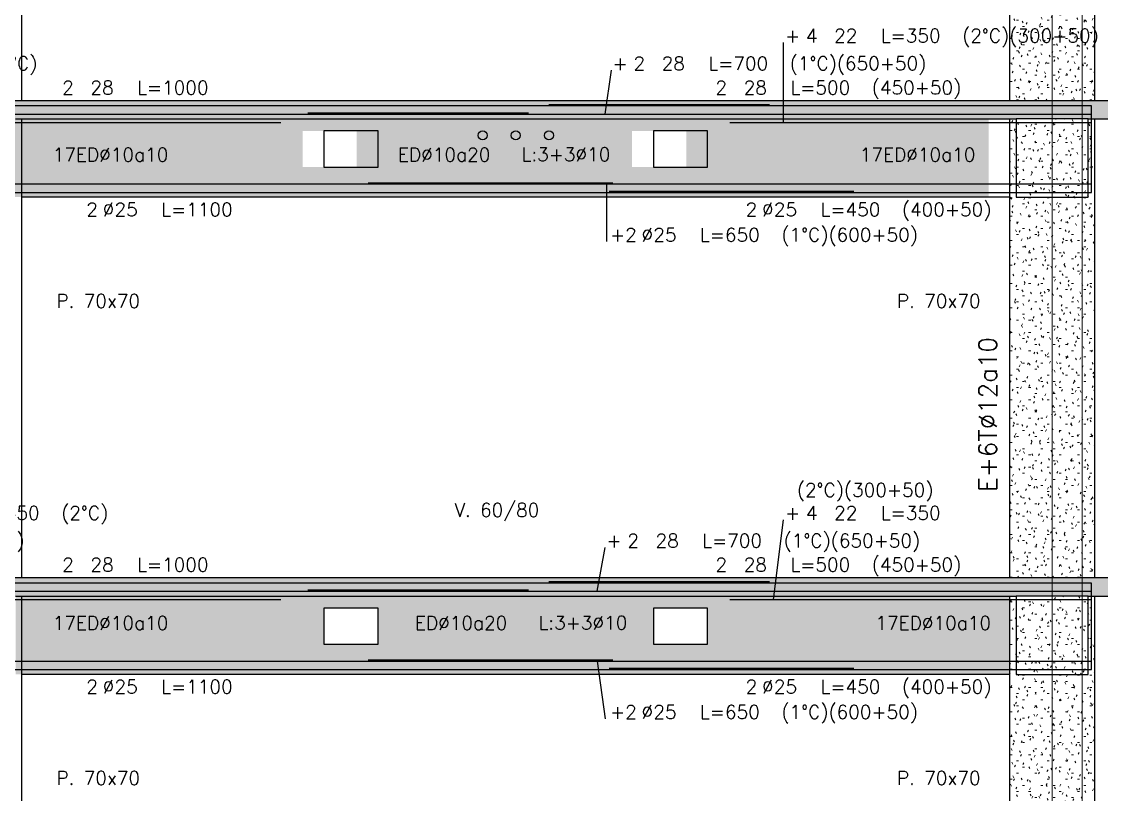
# Model space of a CAD drawing. Extents: x -58 to 5689, y 66 to 4123.
# Drawn here: x 1695 to 2591, y 2185 to 2826 of the extents above; entities that cross this region are included whole.
import ezdxf
from ezdxf.enums import TextEntityAlignment as Align
from ezdxf.xclip import XClip

# ---------------------------------------------------------------- set-up
doc = ezdxf.new("R2010")
doc.units = 0
doc.header["$LTSCALE"] = 30
doc.header["$MEASUREMENT"] = 0
doc.header["$XCLIPFRAME"] = 0
doc.linetypes.add("EJEF-F'$0$RLE-PROYECCION", pattern=[0.71438, 0.47625, -0.23813])
doc.layers.get('0').update_dxf_attribs({"linetype": 'CONTINUOUS'})
doc.layers.add("EJEF-F'$0$RLA-ACHURADO", color=30, linetype="EJEF-F'$0$RLE-PROYECCION", lineweight=15, transparency=0.7)
for name, color, linetype, lineweight in [("EJEF-F'$0$RLA-CONTORNO", 30, 'CONTINUOUS', 25), ("EJEF-F'$0$RLA-EJES", 1, 'CONTINUOUS', 9), ("EJEF-F'$0$RLA-TEXTOS-1", 9, 'CONTINUOUS', 9)]:
    doc.layers.add(name, color=color, linetype=linetype, lineweight=lineweight)
doc.layers.add("EJEF-F'$0$RLA-FE", color=7, linetype='CONTINUOUS')
doc.layers.add("EJEF-F'$0$RLA-TEXTOS-FE", color=9, linetype='CONTINUOUS')
doc.styles.add("EJEF-F'$0$RomanS", font='romans.shx', dxfattribs={"height": 11.25})
pattern_1 = [(0, (66.859, -1983.472), (20.32, 5.08), [1.676, -13.564, 1.676, -13.564, -81.28]), (0, (66.859, -1983.472), (20.32, 5.08), [-30.48, 1.676, -28.804, 1.676, -13.564, -35.56]), (0, (66.859, -1983.472), (20.32, 5.08), [-76.2, 1.676, -8.484, 1.676, -23.724]), (120, (74.479, -1980.932), (-14.559409, 15.057636), [1.676, -13.564, 1.676, -13.564, -81.28]), (120, (74.479, -1980.932), (-14.559409, 15.057636), [-30.48, 1.676, -28.804, 1.676, -13.564, -35.56]), (120, (74.479, -1980.932), (-14.559409, 15.057636), [-76.2, 1.676, -8.484, 1.676, -23.724]), (240, (77.019, -1970.772), (-5.760591, -20.137636), [1.676, -13.564, 1.676, -13.564, -81.28]), (240, (77.019, -1970.772), (-5.760591, -20.137636), [-30.48, 1.676, -28.804, 1.676, -13.564, -35.56]), (240, (77.019, -1970.772), (-5.760591, -20.137636), [-76.2, 1.676, -8.484, 1.676, -23.724])]

# ---------------------------------------------------------------- blocks, each defined once
blk = doc.blocks.new('*U74')
at = {"layer": "EJEF-F'$0$RLA-FE"}
for p, q in [((0, 0), (918.21, 0)), ((918.21, 0), (968.21, 0)), ((968.21, 0), (1000, 0)), ((1000, 0), (1000, 0))]:
    blk.add_line(p, q, dxfattribs=at)
at = {"layer": "EJEF-F'$0$RLA-FE", "color": 3, "style": "EJEF-F'$0$RomanS", "flags": 8}
for tag, p in [('F=', (408.44, 9.32)), ('NUM', (422.85, 9.32))]:
    blk.add_attdef(tag, text='', height=11.25, dxfattribs=at).set_placement(p, align=Align.RIGHT)
at = {"layer": "EJEF-F'$0$RLA-FE", "color": 3, "style": "EJEF-F'$0$RomanS"}
for tag, p, flags in [('PHI', (426.74, 9.54), 14), ('DIAM', (436.6, 9.32), 12), ('MINUS', (458.62, 9.32), 13), ('MARK', (472.01, 9.32), 13), ('TEXTO_FE1', (475.31, 9.32), 8), ('TEXTO_FE2', (470.59, 4.36), 8), ('TIPO', (498.8, -75.78), 13), ('NVECES', (484.93, -94.72), 13), ('NUMFE', (488.86, -114.48), 13), ('CAPA', (497.06, -133.6), 13), ('DESPLAZA', (278.34, -151.59), 13), ('ESPACIO', (284.39, -169.95), 13), ('CANT', (298.23, -188.75), 13)]:
    blk.add_attdef(tag, p, '', height=11.25, dxfattribs=dict(at, flags=flags))
blk = doc.blocks.new('*U169')
at = {"layer": "EJEF-F'$0$RLA-FE"}
for p, q in [((0, 0), (918.21, 0)), ((918.21, 0), (968.21, 0)), ((968.21, 0), (1000, 0)), ((1000, 0), (1000, 0))]:
    blk.add_line(p, q, dxfattribs=at)
at = {"layer": "EJEF-F'$0$RLA-FE", "color": 3, "style": "EJEF-F'$0$RomanS", "flags": 8}
for tag, p in [('F=', (419.12, 36.32)), ('NUM', (433.53, 36.32))]:
    blk.add_attdef(tag, text='', height=11.25, dxfattribs=at).set_placement(p, align=Align.RIGHT)
at = {"layer": "EJEF-F'$0$RLA-FE", "color": 3, "style": "EJEF-F'$0$RomanS"}
for tag, p, flags in [('PHI', (437.42, 36.54), 14), ('DIAM', (447.28, 36.32), 12), ('MINUS', (469.3, 36.32), 13), ('MARK', (482.69, 36.32), 13), ('TEXTO_FE1', (485.99, 36.32), 8), ('TEXTO_FE2', (553.51, 36.34), 8), ('TIPO', (498.8, -75.78), 13), ('NVECES', (484.93, -94.72), 13), ('NUMFE', (488.86, -114.48), 13), ('CAPA', (497.06, -133.6), 13), ('DESPLAZA', (278.34, -151.59), 13), ('ESPACIO', (284.39, -169.95), 13), ('CANT', (298.23, -188.75), 13)]:
    blk.add_attdef(tag, p, '', height=11.25, dxfattribs=dict(at, flags=flags))
blk = doc.blocks.new('*U170')
at = {"layer": "EJEF-F'$0$RLA-FE"}
for p, q in [((0, 0), (0, 0)), ((0, 0), (368.21, 0)), ((368.21, 0), (418.21, 0)), ((418.21, 0), (450, 0)), ((450, 0), (450, 0))]:
    blk.add_line(p, q, dxfattribs=at)
at = {"layer": "EJEF-F'$0$RLA-FE", "color": 3, "style": "EJEF-F'$0$RomanS", "flags": 8}
for tag, p in [('F=', (39.98, 66.32)), ('NUM', (54.39, 66.32))]:
    blk.add_attdef(tag, text='', height=11.25, dxfattribs=at).set_placement(p, align=Align.RIGHT)
at = {"layer": "EJEF-F'$0$RLA-FE", "color": 3, "style": "EJEF-F'$0$RomanS"}
for tag, p, flags in [('PHI', (58.29, 66.54), 14), ('DIAM', (68.14, 66.32), 12), ('MINUS', (90.16, 66.32), 13), ('MARK', (103.55, 66.32), 13), ('TEXTO_FE1', (106.85, 66.32), 8), ('TEXTO_FE2', (174.38, 66.34), 8), ('TIPO', (223.8, -75.78), 13), ('NVECES', (209.93, -94.72), 13), ('NUMFE', (213.86, -114.48), 13), ('CAPA', (222.06, -133.6), 13), ('DESPLAZA', (278.34, -151.59), 13), ('ESPACIO', (284.39, -169.95), 13), ('CANT', (298.23, -188.75), 13)]:
    blk.add_attdef(tag, p, '', height=11.25, dxfattribs=dict(at, flags=flags))
blk = doc.blocks.new('*U77')
at = {"layer": "EJEF-F'$0$RLA-FE"}
for p, q in [((0, 0), (0, 0)), ((0, 0), (368.21, 0)), ((368.21, 0), (418.21, 0)), ((418.21, 0), (450, 0)), ((450, 0), (450, -50))]:
    blk.add_line(p, q, dxfattribs=at)
at = {"layer": "EJEF-F'$0$RLA-FE", "color": 3, "style": "EJEF-F'$0$RomanS", "flags": 8}
for tag, p in [('F=', (133.44, 9.32)), ('NUM', (147.85, 9.32))]:
    blk.add_attdef(tag, text='', height=11.25, dxfattribs=at).set_placement(p, align=Align.RIGHT)
at = {"layer": "EJEF-F'$0$RLA-FE", "color": 3, "style": "EJEF-F'$0$RomanS"}
for tag, p, flags in [('PHI', (151.74, 9.54), 14), ('DIAM', (161.6, 9.32), 12), ('MINUS', (183.62, 9.32), 13), ('MARK', (197.01, 9.32), 13), ('TEXTO_FE1', (200.31, 9.32), 8), ('TEXTO_FE2', (267.83, 9.34), 8), ('TIPO', (223.8, -75.78), 13), ('NVECES', (209.93, -94.72), 13), ('NUMFE', (213.86, -114.48), 13), ('CAPA', (222.06, -133.6), 13), ('DESPLAZA', (278.34, -151.59), 13), ('ESPACIO', (284.39, -169.95), 13), ('CANT', (298.23, -188.75), 13)]:
    blk.add_attdef(tag, p, '', height=11.25, dxfattribs=dict(at, flags=flags))
blk = doc.blocks.new('*U78')
at = {"layer": "EJEF-F'$0$RLA-FE", "color": 6}
blk.add_line((0, 1), (183, 1), dxfattribs=at)
at = {"layer": "EJEF-F'$0$RLA-FE", "color": 3, "style": "EJEF-F'$0$RomanS", "flags": 8}
for tag, p in [('(', (77.16, 9.14)), ('EMP', (96.18, 9.14)), (')', (115.5, 9.14))]:
    blk.add_attdef(tag, text='', height=11.25, dxfattribs=at).set_placement(p, align=Align.CENTER)
blk = doc.blocks.new('*U171')
at = {"layer": "EJEF-F'$0$RLA-FE"}
for p, q in [((0, 0), (0, 0)), ((0, 0), (568.21, 0)), ((568.21, 0), (618.21, 0)), ((618.21, 0), (650, 0)), ((650, 0), (650, -50))]:
    blk.add_line(p, q, dxfattribs=at)
at = {"layer": "EJEF-F'$0$RLA-FE", "color": 3, "style": "EJEF-F'$0$RomanS", "flags": 8}
for tag, p in [('F=', (265.39, 36.32)), ('NUM', (279.8, 36.32))]:
    blk.add_attdef(tag, text='', height=11.25, dxfattribs=at).set_placement(p, align=Align.RIGHT)
at = {"layer": "EJEF-F'$0$RLA-FE", "color": 3, "style": "EJEF-F'$0$RomanS"}
for tag, p, flags in [('PHI', (283.69, 36.54), 14), ('DIAM', (293.55, 36.32), 12), ('MINUS', (315.57, 36.32), 13), ('MARK', (328.96, 36.32), 13), ('TEXTO_FE1', (332.26, 36.32), 8), ('TEXTO_FE2', (399.78, 36.34), 8), ('TIPO', (323.8, -75.78), 13), ('NVECES', (309.93, -94.72), 13), ('NUMFE', (313.86, -114.48), 13), ('CAPA', (322.06, -133.6), 13), ('DESPLAZA', (278.34, -151.59), 13), ('ESPACIO', (284.39, -169.95), 13), ('CANT', (298.23, -188.75), 13)]:
    blk.add_attdef(tag, p, '', height=11.25, dxfattribs=dict(at, flags=flags))
blk = doc.blocks.new('*U71')
at = {"layer": "EJEF-F'$0$RLA-FE"}
for p, q in [((0, 0), (0, 0)), ((0, 0), (218.21, 0)), ((218.21, 0), (268.21, 0)), ((268.21, 0), (300, 0)), ((300, 0), (300, -50))]:
    blk.add_line(p, q, dxfattribs=at)
at = {"layer": "EJEF-F'$0$RLA-FE", "color": 3, "style": "EJEF-F'$0$RomanS", "flags": 8}
for tag, p in [('F=', (58.44, 66.32)), ('NUM', (72.85, 66.32))]:
    blk.add_attdef(tag, text='', height=11.25, dxfattribs=at).set_placement(p, align=Align.RIGHT)
at = {"layer": "EJEF-F'$0$RLA-FE", "color": 3, "style": "EJEF-F'$0$RomanS"}
for tag, p, flags in [('PHI', (76.74, 66.54), 14), ('DIAM', (86.6, 66.32), 12), ('MINUS', (108.62, 66.32), 13), ('MARK', (122.01, 66.32), 13), ('TEXTO_FE1', (125.31, 66.32), 8), ('TEXTO_FE2', (192.83, 66.34), 8), ('TIPO', (148.8, -75.78), 13), ('NVECES', (134.93, -94.72), 13), ('NUMFE', (138.86, -114.48), 13), ('CAPA', (147.06, -133.6), 13), ('DESPLAZA', (278.34, -151.59), 13), ('ESPACIO', (284.39, -169.95), 13), ('CANT', (298.23, -188.75), 13)]:
    blk.add_attdef(tag, p, '', height=11.25, dxfattribs=dict(at, flags=flags))
blk = doc.blocks.new('*U75')
at = {"layer": "EJEF-F'$0$RLA-FE"}
for p, q in [((0, 0), (918.21, 0)), ((918.21, 0), (968.21, 0)), ((968.21, 0), (1000, 0)), ((1000, 0), (1000, 0))]:
    blk.add_line(p, q, dxfattribs=at)
at = {"layer": "EJEF-F'$0$RLA-FE", "color": 3, "style": "EJEF-F'$0$RomanS", "flags": 8}
for tag, p in [('F=', (408.44, 36.32)), ('NUM', (422.85, 36.32))]:
    blk.add_attdef(tag, text='', height=11.25, dxfattribs=at).set_placement(p, align=Align.RIGHT)
at = {"layer": "EJEF-F'$0$RLA-FE", "color": 3, "style": "EJEF-F'$0$RomanS"}
for tag, p, flags in [('PHI', (426.74, 36.54), 14), ('DIAM', (436.6, 36.32), 12), ('MINUS', (458.62, 36.32), 13), ('MARK', (472.01, 36.32), 13), ('TEXTO_FE1', (475.31, 36.32), 8), ('TEXTO_FE2', (542.83, 36.34), 8), ('TIPO', (498.8, -75.78), 13), ('NVECES', (484.93, -94.72), 13), ('NUMFE', (488.86, -114.48), 13), ('CAPA', (497.06, -133.6), 13), ('DESPLAZA', (278.34, -151.59), 13), ('ESPACIO', (284.39, -169.95), 13), ('CANT', (298.23, -188.75), 13)]:
    blk.add_attdef(tag, p, '', height=11.25, dxfattribs=dict(at, flags=flags))
blk = doc.blocks.new('*U70')
at = {"layer": "EJEF-F'$0$RLA-FE"}
for p, q in [((0, 0), (0, 0)), ((0, 0), (368.21, 0)), ((368.21, 0), (418.21, 0)), ((418.21, 0), (450, 0)), ((450, 0), (450, 0))]:
    blk.add_line(p, q, dxfattribs=at)
at = {"layer": "EJEF-F'$0$RLA-FE", "color": 3, "style": "EJEF-F'$0$RomanS", "flags": 8}
for tag, p in [('F=', (133.44, 66.32)), ('NUM', (147.85, 66.32))]:
    blk.add_attdef(tag, text='', height=11.25, dxfattribs=at).set_placement(p, align=Align.RIGHT)
at = {"layer": "EJEF-F'$0$RLA-FE", "color": 3, "style": "EJEF-F'$0$RomanS"}
for tag, p, flags in [('PHI', (151.74, 66.54), 14), ('DIAM', (161.6, 66.32), 12), ('MINUS', (183.62, 66.32), 13), ('MARK', (197.01, 66.32), 13), ('TEXTO_FE1', (200.31, 66.32), 8), ('TEXTO_FE2', (267.83, 66.34), 8), ('TIPO', (223.8, -75.78), 13), ('NVECES', (209.93, -94.72), 13), ('NUMFE', (213.86, -114.48), 13), ('CAPA', (222.06, -133.6), 13), ('DESPLAZA', (278.34, -151.59), 13), ('ESPACIO', (284.39, -169.95), 13), ('CANT', (298.23, -188.75), 13)]:
    blk.add_attdef(tag, p, '', height=11.25, dxfattribs=dict(at, flags=flags))
blk = doc.blocks.new('*U161')
at = {"layer": "EJEF-F'$0$RLA-FE"}
for p, q in [((0, 0), (0, 0)), ((0, 0), (568.21, 0)), ((568.21, 0), (618.21, 0)), ((618.21, 0), (650, 0)), ((650, 0), (650, -50))]:
    blk.add_line(p, q, dxfattribs=at)
at = {"layer": "EJEF-F'$0$RLA-FE", "color": 3, "style": "EJEF-F'$0$RomanS", "flags": 8}
for tag, p in [('F=', (260.31, 36.32)), ('NUM', (274.72, 36.32))]:
    blk.add_attdef(tag, text='', height=11.25, dxfattribs=at).set_placement(p, align=Align.RIGHT)
at = {"layer": "EJEF-F'$0$RLA-FE", "color": 3, "style": "EJEF-F'$0$RomanS"}
for tag, p, flags in [('PHI', (278.61, 36.54), 14), ('DIAM', (288.47, 36.32), 12), ('MINUS', (310.49, 36.32), 13), ('MARK', (323.88, 36.32), 13), ('TEXTO_FE1', (327.18, 36.32), 8), ('TEXTO_FE2', (394.7, 36.34), 8), ('TIPO', (323.8, -75.78), 13), ('NVECES', (309.93, -94.72), 13), ('NUMFE', (313.86, -114.48), 13), ('CAPA', (322.06, -133.6), 13), ('DESPLAZA', (278.34, -151.59), 13), ('ESPACIO', (284.39, -169.95), 13), ('CANT', (298.23, -188.75), 13)]:
    blk.add_attdef(tag, p, '', height=11.25, dxfattribs=dict(at, flags=flags))
blk = doc.blocks.new('*U160')
at = {"layer": "EJEF-F'$0$RLA-FE"}
for p, q in [((0, 0), (0, 0)), ((0, 0), (218.21, 0)), ((218.21, 0), (268.21, 0)), ((268.21, 0), (300, 0)), ((300, 0), (300, -50))]:
    blk.add_line(p, q, dxfattribs=at)
at = {"layer": "EJEF-F'$0$RLA-FE", "color": 3, "style": "EJEF-F'$0$RomanS"}
for tag, p, flags in [('TEXTO_FE2', (55.68, 85.4), 8), ('PHI', (76.74, 66.54), 14), ('DIAM', (86.6, 66.32), 12), ('MINUS', (108.62, 66.32), 13), ('MARK', (122.01, 66.32), 13), ('TEXTO_FE1', (125.31, 66.32), 8), ('TIPO', (148.8, -75.78), 13), ('NVECES', (134.93, -94.72), 13), ('NUMFE', (138.86, -114.48), 13), ('CAPA', (147.06, -133.6), 13), ('DESPLAZA', (278.34, -151.59), 13), ('ESPACIO', (284.39, -169.95), 13), ('CANT', (298.23, -188.75), 13)]:
    blk.add_attdef(tag, p, '', height=11.25, dxfattribs=dict(at, flags=flags))
at = {"layer": "EJEF-F'$0$RLA-FE", "color": 3, "style": "EJEF-F'$0$RomanS", "flags": 8}
for tag, p in [('F=', (58.44, 66.32)), ('NUM', (72.85, 66.32))]:
    blk.add_attdef(tag, text='', height=11.25, dxfattribs=at).set_placement(p, align=Align.RIGHT)
blk = doc.blocks.new('*U95')
at = {"layer": "EJEF-F'$0$RLA-FE"}
for p, q in [((0, 0), (1018.21, 0)), ((1018.21, 0), (1068.21, 0)), ((1068.21, 0), (1100, 0)), ((1100, 0), (1100, 0))]:
    blk.add_line(p, q, dxfattribs=at)
at = {"layer": "EJEF-F'$0$RLA-FE", "color": 3, "style": "EJEF-F'$0$RomanS", "flags": 8}
for tag, p in [('F=', (458.44, -19.89)), ('NUM', (472.85, -19.89))]:
    blk.add_attdef(tag, text='', height=11.25, dxfattribs=at).set_placement(p, align=Align.RIGHT)
at = {"layer": "EJEF-F'$0$RLA-FE", "color": 3, "style": "EJEF-F'$0$RomanS"}
for tag, p, flags in [('PHI', (476.74, -19.68), 12), ('DIAM', (486.6, -19.89), 12), ('MINUS', (508.62, -19.89), 13), ('MARK', (522.01, -19.89), 13), ('TEXTO_FE1', (525.31, -19.89), 8), ('TEXTO_FE2', (592.83, -19.88), 8), ('TIPO', (548.8, -57.92), 13), ('NVECES', (534.93, -76.86), 13), ('NUMFE', (538.86, -96.62), 13), ('CAPA', (547.06, -115.74), 13), ('DESPLAZA', (277.18, -134.17), 13), ('ESPACIO', (283.22, -152.53), 13), ('CANT', (297.06, -171.33), 13)]:
    blk.add_attdef(tag, p, '', height=11.25, dxfattribs=dict(at, flags=flags))
blk = doc.blocks.new('*U97')
at = {"layer": "EJEF-F'$0$RLA-FE"}
for p, q in [((400, 0), (400, 50)), ((0, 0), (0, 0)), ((0, 0), (318.21, 0)), ((318.21, 0), (368.21, 0)), ((368.21, 0), (400, 0))]:
    blk.add_line(p, q, dxfattribs=at)
at = {"layer": "EJEF-F'$0$RLA-FE", "color": 3, "style": "EJEF-F'$0$RomanS", "flags": 8}
for tag, p in [('F=', (108.44, -19.89)), ('NUM', (122.85, -19.89))]:
    blk.add_attdef(tag, text='', height=11.25, dxfattribs=at).set_placement(p, align=Align.RIGHT)
at = {"layer": "EJEF-F'$0$RLA-FE", "color": 3, "style": "EJEF-F'$0$RomanS"}
for tag, p, flags in [('PHI', (126.74, -19.68), 12), ('DIAM', (136.6, -19.89), 12), ('MINUS', (158.62, -19.89), 13), ('MARK', (172.01, -19.89), 13), ('TEXTO_FE1', (175.31, -19.89), 8), ('TEXTO_FE2', (242.83, -19.88), 8), ('TIPO', (198.8, -57.92), 13), ('NVECES', (184.93, -76.86), 13), ('NUMFE', (188.86, -96.62), 13), ('CAPA', (197.06, -115.74), 13), ('DESPLAZA', (277.18, -134.17), 13), ('ESPACIO', (283.22, -152.53), 13), ('CANT', (297.06, -171.33), 13)]:
    blk.add_attdef(tag, p, '', height=11.25, dxfattribs=dict(at, flags=flags))
blk = doc.blocks.new('*U98')
at = {"layer": "EJEF-F'$0$RLA-FE", "color": 6}
blk.add_line((0, 1), (202.98, 1), dxfattribs=at)
at = {"layer": "EJEF-F'$0$RLA-FE", "color": 3, "style": "EJEF-F'$0$RomanS", "flags": 8}
for tag, p in [('(', (87.15, 9.14)), ('EMP', (106.17, 9.14)), (')', (125.49, 9.14))]:
    blk.add_attdef(tag, text='', height=11.25, dxfattribs=at).set_placement(p, align=Align.CENTER)
blk = doc.blocks.new('*U156')
at = {"layer": "EJEF-F'$0$RLA-FE"}
for p, q in [((0, 0), (1018.21, 0)), ((1018.21, 0), (1068.21, 0)), ((1068.21, 0), (1100, 0)), ((1100, 0), (1100, 0))]:
    blk.add_line(p, q, dxfattribs=at)
at = {"layer": "EJEF-F'$0$RLA-FE", "color": 3, "style": "EJEF-F'$0$RomanS", "flags": 8}
for tag, p in [('F=', (358.31, -47.89)), ('NUM', (372.72, -47.89))]:
    blk.add_attdef(tag, text='', height=11.25, dxfattribs=at).set_placement(p, align=Align.RIGHT)
at = {"layer": "EJEF-F'$0$RLA-FE", "color": 3, "style": "EJEF-F'$0$RomanS"}
for tag, p, flags in [('PHI', (376.61, -47.68), 12), ('DIAM', (386.47, -47.89), 12), ('MINUS', (408.49, -47.89), 13), ('MARK', (421.88, -47.89), 13), ('TEXTO_FE1', (425.18, -47.89), 8), ('TEXTO_FE2', (492.7, -47.88), 8), ('TIPO', (548.8, -57.92), 13), ('NVECES', (534.93, -76.86), 13), ('NUMFE', (538.86, -96.62), 13), ('CAPA', (547.06, -115.74), 13), ('DESPLAZA', (277.18, -134.17), 13), ('ESPACIO', (283.22, -152.53), 13), ('CANT', (297.06, -171.33), 13)]:
    blk.add_attdef(tag, p, '', height=11.25, dxfattribs=dict(at, flags=flags))
blk = doc.blocks.new('*U99')
at = {"layer": "EJEF-F'$0$RLA-FE"}
for p, q in [((600, 0), (600, 50)), ((0, 0), (0, 0)), ((0, 0), (518.21, 0)), ((518.21, 0), (568.21, 0)), ((568.21, 0), (600, 0))]:
    blk.add_line(p, q, dxfattribs=at)
at = {"layer": "EJEF-F'$0$RLA-FE", "color": 3, "style": "EJEF-F'$0$RomanS", "flags": 8}
for tag, p in [('F=', (208.44, -47.89)), ('NUM', (222.85, -47.89))]:
    blk.add_attdef(tag, text='', height=11.25, dxfattribs=at).set_placement(p, align=Align.RIGHT)
at = {"layer": "EJEF-F'$0$RLA-FE", "color": 3, "style": "EJEF-F'$0$RomanS"}
for tag, p, flags in [('PHI', (226.74, -47.68), 12), ('DIAM', (236.6, -47.89), 12), ('MINUS', (258.62, -47.89), 13), ('MARK', (272.01, -47.89), 13), ('TEXTO_FE1', (275.31, -47.89), 8), ('TEXTO_FE2', (342.83, -47.88), 8), ('TIPO', (298.8, -57.92), 13), ('NVECES', (284.93, -76.86), 13), ('NUMFE', (288.86, -96.62), 13), ('CAPA', (297.06, -115.74), 13), ('DESPLAZA', (277.18, -134.17), 13), ('ESPACIO', (283.22, -152.53), 13), ('CANT', (297.06, -171.33), 13)]:
    blk.add_attdef(tag, p, '', height=11.25, dxfattribs=dict(at, flags=flags))
blk = doc.blocks.new('*U162')
at = {"layer": "EJEF-F'$0$RLA-FE"}
for p, q in [((0, 0), (1018.21, 0)), ((1018.21, 0), (1068.21, 0)), ((1068.21, 0), (1100, 0)), ((1100, 0), (1100, 0))]:
    blk.add_line(p, q, dxfattribs=at)
at = {"layer": "EJEF-F'$0$RLA-FE", "color": 3, "style": "EJEF-F'$0$RomanS", "flags": 8}
for tag, p in [('F=', (360.71, -47.89)), ('NUM', (375.12, -47.89))]:
    blk.add_attdef(tag, text='', height=11.25, dxfattribs=at).set_placement(p, align=Align.RIGHT)
at = {"layer": "EJEF-F'$0$RLA-FE", "color": 3, "style": "EJEF-F'$0$RomanS"}
for tag, p, flags in [('PHI', (379.01, -47.68), 12), ('DIAM', (388.87, -47.89), 12), ('MINUS', (410.89, -47.89), 13), ('MARK', (424.28, -47.89), 13), ('TEXTO_FE1', (427.58, -47.89), 8), ('TEXTO_FE2', (495.1, -47.88), 8), ('TIPO', (548.8, -57.92), 13), ('NVECES', (534.93, -76.86), 13), ('NUMFE', (538.86, -96.62), 13), ('CAPA', (547.06, -115.74), 13), ('DESPLAZA', (277.18, -134.17), 13), ('ESPACIO', (283.22, -152.53), 13), ('CANT', (297.06, -171.33), 13)]:
    blk.add_attdef(tag, p, '', height=11.25, dxfattribs=dict(at, flags=flags))
blk = doc.blocks.new("EJEF-F'")
at = {"layer": "EJEF-F'$0$RLA-ACHURADO"}
h = blk.add_hatch(dxfattribs=at)
h.set_pattern_fill('SAND - DENSE', color=256, style=0, pattern_type=2)
h.set_pattern_definition(pattern_1)
h.paths.add_polyline_path([(440.2, 391), (445.2, 391), (445.2, 772), (440.2, 772), (440.2, 707), (380.2, 707), (380.2, 772), (375.2, 772), (375.2, 391), (380.2, 391)], flags=0)
h = blk.add_hatch(dxfattribs=at)
h.set_pattern_fill('SAND - DENSE', color=256, style=0, pattern_type=2)
h.set_pattern_definition(pattern_1)
h.paths.add_polyline_path([(525.18, 376), (525.18, 391), (-1646.82, 391), (-1646.82, 376), (-75.25, 376)], flags=0)
h = blk.add_hatch(dxfattribs=at)
h.set_pattern_fill('SAND - DENSE', color=256, style=0, pattern_type=2)
h.set_pattern_definition([(0, (769.125, -2775.472), (20.32, 5.08), [1.676, -13.564, 1.676, -13.564, -81.28]), (0, (769.125, -2775.472), (20.32, 5.08), [-30.48, 1.676, -28.804, 1.676, -13.564, -35.56]), (0, (769.125, -2775.472), (20.32, 5.08), [-76.2, 1.676, -8.484, 1.676, -23.724]), (120, (776.745, -2772.932), (-14.559409, 15.057636), [1.676, -13.564, 1.676, -13.564, -81.28]), (120, (776.745, -2772.932), (-14.559409, 15.057636), [-30.48, 1.676, -28.804, 1.676, -13.564, -35.56]), (120, (776.745, -2772.932), (-14.559409, 15.057636), [-76.2, 1.676, -8.484, 1.676, -23.724]), (240, (779.285, -2762.772), (-5.760591, -20.137636), [1.676, -13.564, 1.676, -13.564, -81.28]), (240, (779.285, -2762.772), (-5.760591, -20.137636), [-30.48, 1.676, -28.804, 1.676, -13.564, -35.56]), (240, (779.285, -2762.772), (-5.760591, -20.137636), [-76.2, 1.676, -8.484, 1.676, -23.724])])
h.paths.add_polyline_path([(-166.7, 366), (-166.7, 336), (-211.7, 336), (-211.7, 366)])
h.paths.add_polyline_path([(357.47, 311), (357.47, 376), (-467.55, 376), (-467.55, 311)])
h.paths.add_polyline_path([(106.63, 336), (61.63, 336), (61.63, 366), (106.63, 366)])
h = blk.add_hatch(dxfattribs=at)
h.set_pattern_fill('SAND - DENSE', color=256, style=0, pattern_type=2)
h.set_pattern_definition(pattern_1)
h.paths.add_polyline_path([(445.2, -5), (445.2, 376), (440.2, 376), (440.2, 311), (380.2, 311), (380.2, 376), (375.2, 376), (375.2, -5)], flags=0)
h = blk.add_hatch(dxfattribs=at)
h.set_pattern_fill('SAND - DENSE', color=256, style=0, pattern_type=2)
h.set_pattern_definition(pattern_1)
h.paths.add_polyline_path([(380.2, 311), (440.2, 311), (440.2, 376), (380.2, 376)], flags=0)
h = blk.add_hatch(dxfattribs=at)
h.set_pattern_fill('SAND - DENSE', color=256, style=0, pattern_type=2)
h.set_pattern_definition(pattern_1)
h.paths.add_polyline_path([(525.18, -20), (525.18, -5), (-1646.82, -5), (-1646.82, -20), (-75.25, -20)], flags=0)
h = blk.add_hatch(dxfattribs=at)
h.set_pattern_fill('SAND - DENSE', color=256, style=0, pattern_type=2)
h.set_pattern_definition([(0, (786.859, -3171.472), (20.32, 5.08), [1.676, -13.564, 1.676, -13.564, -81.28]), (0, (786.859, -3171.472), (20.32, 5.08), [-30.48, 1.676, -28.804, 1.676, -13.564, -35.56]), (0, (786.859, -3171.472), (20.32, 5.08), [-76.2, 1.676, -8.484, 1.676, -23.724]), (120, (794.479, -3168.932), (-14.559409, 15.057636), [1.676, -13.564, 1.676, -13.564, -81.28]), (120, (794.479, -3168.932), (-14.559409, 15.057636), [-30.48, 1.676, -28.804, 1.676, -13.564, -35.56]), (120, (794.479, -3168.932), (-14.559409, 15.057636), [-76.2, 1.676, -8.484, 1.676, -23.724]), (240, (797.019, -3158.772), (-5.760591, -20.137636), [1.676, -13.564, 1.676, -13.564, -81.28]), (240, (797.019, -3158.772), (-5.760591, -20.137636), [-30.48, 1.676, -28.804, 1.676, -13.564, -35.56]), (240, (797.019, -3158.772), (-5.760591, -20.137636), [-76.2, 1.676, -8.484, 1.676, -23.724])])
h.paths.add_polyline_path([(-148.97, -30), (-148.97, -60), (-193.97, -60), (-193.97, -30)])
h.paths.add_polyline_path([(375.2, -85), (375.2, -20), (-449.82, -20), (-449.82, -85)])
h.paths.add_polyline_path([(124.37, -60), (79.37, -60), (79.37, -30), (124.37, -30)])
h = blk.add_hatch(dxfattribs=at)
h.set_pattern_fill('SAND - DENSE', color=256, style=0, pattern_type=2)
h.set_pattern_definition(pattern_1)
h.paths.add_polyline_path([(445.2, -401), (445.2, -20), (440.2, -20), (440.2, -85), (380.2, -85), (380.2, -20), (375.2, -20), (375.2, -401), (445.18, -401)], flags=0)
h = blk.add_hatch(dxfattribs=at)
h.set_pattern_fill('SAND - DENSE', color=256, style=0, pattern_type=2)
h.set_pattern_definition(pattern_1)
h.paths.add_polyline_path([(380.2, -85), (440.2, -85), (440.2, -20), (380.2, -20)], flags=0)
at = {"layer": "EJEF-F'$0$RLA-CONTORNO"}
for p, q in [((-444.82, 772), (-444.82, 391)), ((375.2, 391), (375.2, 772)), ((445.2, 772), (445.2, 391)), ((525.18, 391), (-1646.82, 391)), ((-449.82, 376), (380.2, 376)), ((-444.82, 376), (-444.82, -5)), ((375.2, -5), (375.2, 376)), ((380.2, 376), (380.2, 311)), ((440.2, 376), (380.21, 376)), ((440.2, 376), (525.18, 376)), ((440.2, 311), (440.2, 376)), ((445.2, 376), (445.2, -5)), ((375.2, 311), (-444.82, 311)), ((380.2, 311), (440.2, 311)), ((525.18, -5), (-1646.82, -5)), ((-449.82, -20), (380.2, -20)), ((-444.82, -20), (-444.82, -401)), ((375.2, -401), (375.2, -20)), ((380.2, -20), (380.2, -85)), ((440.2, -20), (380.21, -20)), ((440.2, -20), (525.18, -20)), ((440.2, -85), (440.2, -20)), ((445.2, -20), (445.2, -401)), ((375.2, -85), (-444.82, -85)), ((380.2, -85), (440.2, -85))]:
    blk.add_line(p, q, dxfattribs=at)
for points in [[(-193.97, 336), (-148.97, 336), (-148.97, 366), (-193.97, 366)], [(79.37, 336), (124.37, 336), (124.37, 366), (79.37, 366)], [(-193.97, -60), (-148.97, -60), (-148.97, -30), (-193.97, -30)], [(79.37, -60), (124.37, -60), (124.37, -30), (79.37, -30)]]:
    blk.add_lwpolyline(points, close=True, dxfattribs=at)
for centre in [(-62.3, 362.25), (-34.8, 362.25), (-7.3, 362.25)]:
    blk.add_circle(centre, 3.75, dxfattribs=at)
at = {"layer": "EJEF-F'$0$RLA-EJES"}
for p, q in [((435.18, -996.18), (435.18, 1463)), ((410.2, -996.18), (410.2, 1443.81))]:
    blk.add_line(p, q, dxfattribs=at)
at = {"layer": "EJEF-F'$0$RLA-FE", "color": 2}
for p, q in [((187.11, 439.32), (187.11, 373)), ((44.42, 416.32), (39.19, 380)), ((40.7, 274.11), (40.7, 322)), ((375.2, 311), (-444.82, 311)), ((187.11, 43.32), (178.68, -23)), ((39.08, 20.32), (32.44, -16)), ((39.67, -121.89), (32.97, -74))]:
    blk.add_line(p, q, dxfattribs=at)
at = {"layer": "EJEF-F'$0$RLA-FE"}
ref = blk.add_blockref('*U170', (-679.82, 373), dxfattribs=at)
ref.add_attrib('DIAM', '28', (-611.67, 439.32), dxfattribs={"color": 3, "height": 11.25, "style": "EJEF-F'$0$RomanS"})
ref.add_attrib('NUM', '4', dxfattribs={"color": 3, "height": 11.25, "style": "EJEF-F'$0$RomanS"}).set_placement((-625.43, 439.32), align=Align.RIGHT)
ref.add_attrib('TEXTO_FE1', 'L=450', (-572.96, 439.32), dxfattribs={"color": 3, "height": 11.25, "style": "EJEF-F'$0$RomanS"})
ref.add_attrib('TEXTO_FE2', '(2°C)', (-505.44, 439.34), dxfattribs={"color": 3, "height": 11.25, "style": "EJEF-F'$0$RomanS"})
ref.add_attrib('F=', '+', dxfattribs={"color": 3, "height": 11.25, "style": "EJEF-F'$0$RomanS"}).set_placement((-639.83, 439.32), align=Align.RIGHT)
ref = blk.add_blockref('*U71', (142.68, 373), dxfattribs=at)
ref.add_attrib('DIAM', '22', (229.28, 439.32), dxfattribs={"color": 3, "height": 11.25, "style": "EJEF-F'$0$RomanS"})
ref.add_attrib('NUM', '4', dxfattribs={"color": 3, "height": 11.25, "style": "EJEF-F'$0$RomanS"}).set_placement((215.53, 439.32), align=Align.RIGHT)
ref.add_attrib('TEXTO_FE1', 'L=350', (268, 439.32), dxfattribs={"color": 3, "height": 11.25, "style": "EJEF-F'$0$RomanS"})
ref.add_attrib('TEXTO_FE2', '(2°C)(300+50)', (335.52, 439.34), dxfattribs={"color": 3, "height": 11.25, "style": "EJEF-F'$0$RomanS"})
ref.add_attrib('F=', '+', dxfattribs={"color": 3, "height": 11.25, "style": "EJEF-F'$0$RomanS"}).set_placement((201.12, 439.32), align=Align.RIGHT)
ref = blk.add_blockref('*U169', (-1024.32, 380), dxfattribs=at)
ref.add_attrib('TEXTO_FE2', '(1°C)', (-470.8, 416.34), dxfattribs={"color": 3, "height": 11.25, "style": "EJEF-F'$0$RomanS"})
ref = blk.add_blockref('*U171', (-207.32, 380), dxfattribs=at)
ref.add_attrib('DIAM', '28', (86.23, 416.32), dxfattribs={"color": 3, "height": 11.25, "style": "EJEF-F'$0$RomanS"})
ref.add_attrib('NUM', '2', dxfattribs={"color": 3, "height": 11.25, "style": "EJEF-F'$0$RomanS"}).set_placement((72.48, 416.32), align=Align.RIGHT)
ref.add_attrib('TEXTO_FE1', 'L=700', (124.95, 416.32), dxfattribs={"color": 3, "height": 11.25, "style": "EJEF-F'$0$RomanS"})
ref.add_attrib('TEXTO_FE2', '(1°C)(650+50)', (192.47, 416.34), dxfattribs={"color": 3, "height": 11.25, "style": "EJEF-F'$0$RomanS"})
ref.add_attrib('F=', '+', dxfattribs={"color": 3, "height": 11.25, "style": "EJEF-F'$0$RomanS"}).set_placement((58.07, 416.32), align=Align.RIGHT)
ref = blk.add_blockref('*U74', (-824.32, 387), dxfattribs=at)
ref.add_attrib('DIAM', '28', (-387.72, 396.32), dxfattribs={"color": 3, "height": 11.25, "style": "EJEF-F'$0$RomanS"})
ref.add_attrib('NUM', '2', dxfattribs={"color": 3, "height": 11.25, "style": "EJEF-F'$0$RomanS"}).set_placement((-401.47, 396.32), align=Align.RIGHT)
ref.add_attrib('TEXTO_FE1', 'L=1000', (-349, 396.32), dxfattribs={"color": 3, "height": 11.25, "style": "EJEF-F'$0$RomanS"})
ref = blk.add_blockref('*U77', (-7.32, 387), dxfattribs=at)
ref.add_attrib('DIAM', '28', (154.28, 396.32), dxfattribs={"color": 3, "height": 11.25, "style": "EJEF-F'$0$RomanS"})
ref.add_attrib('NUM', '2', dxfattribs={"color": 3, "height": 11.25, "style": "EJEF-F'$0$RomanS"}).set_placement((140.53, 396.32), align=Align.RIGHT)
ref.add_attrib('TEXTO_FE1', 'L=500', (193, 396.32), dxfattribs={"color": 3, "height": 11.25, "style": "EJEF-F'$0$RomanS"})
ref.add_attrib('TEXTO_FE2', '(450+50)', (260.52, 396.34), dxfattribs={"color": 3, "height": 11.25, "style": "EJEF-F'$0$RomanS"})
for name, p in [('*U78', (-7.32, 387)), ('*U78', (-207.32, 380)), ('*U98', (-157.3, 322)), ('*U162', (-1054.32, 322)), ('*U98', (42.7, 315)), ('*U78', (-7.32, -9)), ('*U78', (-207.32, -16)), ('*U156', (-1054.32, -74)), ('*U98', (-157.3, -74)), ('*U98', (42.7, -81))]:
    blk.add_blockref(name, p, dxfattribs=at)
ref = blk.add_blockref('*U99', (-157.3, 322), dxfattribs=at)
ref.add_attrib('DIAM', '25', (79.3, 274.11), dxfattribs={"color": 3, "height": 11.25, "style": "EJEF-F'$0$RomanS"})
ref.add_attrib('NUM', '+2', dxfattribs={"color": 3, "height": 11.25, "style": "EJEF-F'$0$RomanS"}).set_placement((65.55, 274.11), align=Align.RIGHT)
ref.add_attrib('TEXTO_FE1', 'L=650', (118.01, 274.11), dxfattribs={"color": 3, "height": 11.25, "style": "EJEF-F'$0$RomanS"})
ref.add_attrib('TEXTO_FE2', '(1°C)(600+50)', (185.53, 274.12), dxfattribs={"color": 3, "height": 11.25, "style": "EJEF-F'$0$RomanS"})
ref.add_attrib('PHI', '%%C', (69.45, 274.32), dxfattribs={"color": 3, "height": 11.25, "style": "EJEF-F'$0$RomanS"})
ref = blk.add_blockref('*U97', (42.7, 315), dxfattribs=at)
ref.add_attrib('DIAM', '25', (179.3, 295.11), dxfattribs={"color": 3, "height": 11.25, "style": "EJEF-F'$0$RomanS"})
ref.add_attrib('NUM', '2', dxfattribs={"color": 3, "height": 11.25, "style": "EJEF-F'$0$RomanS"}).set_placement((165.55, 295.11), align=Align.RIGHT)
ref.add_attrib('TEXTO_FE1', 'L=450', (218.01, 295.11), dxfattribs={"color": 3, "height": 11.25, "style": "EJEF-F'$0$RomanS"})
ref.add_attrib('TEXTO_FE2', '(400+50)', (285.53, 295.12), dxfattribs={"color": 3, "height": 11.25, "style": "EJEF-F'$0$RomanS"})
ref.add_attrib('PHI', '%%C', (169.45, 295.32), dxfattribs={"color": 3, "height": 11.25, "style": "EJEF-F'$0$RomanS"})
ref = blk.add_blockref('*U95', (-854.32, 315), dxfattribs=at)
ref.add_attrib('DIAM', '25', (-367.72, 295.11), dxfattribs={"color": 3, "height": 11.25, "style": "EJEF-F'$0$RomanS"})
ref.add_attrib('NUM', '2', dxfattribs={"color": 3, "height": 11.25, "style": "EJEF-F'$0$RomanS"}).set_placement((-381.47, 295.11), align=Align.RIGHT)
ref.add_attrib('TEXTO_FE1', 'L=1100', (-329, 295.11), dxfattribs={"color": 3, "height": 11.25, "style": "EJEF-F'$0$RomanS"})
ref.add_attrib('PHI', '%%C', (-377.57, 295.32), dxfattribs={"color": 3, "height": 11.25, "style": "EJEF-F'$0$RomanS"})
ref = blk.add_blockref('*U160', (142.68, -23), dxfattribs=at)
ref.add_attrib('DIAM', '22', (229.28, 43.32), dxfattribs={"color": 3, "height": 11.25, "style": "EJEF-F'$0$RomanS"})
ref.add_attrib('NUM', '4', dxfattribs={"color": 3, "height": 11.25, "style": "EJEF-F'$0$RomanS"}).set_placement((215.53, 43.32), align=Align.RIGHT)
ref.add_attrib('TEXTO_FE1', 'L=350', (268, 43.32), dxfattribs={"color": 3, "height": 11.25, "style": "EJEF-F'$0$RomanS"})
ref.add_attrib('TEXTO_FE2', '(2°C)(300+50)', (198.37, 62.4), dxfattribs={"color": 3, "height": 11.25, "style": "EJEF-F'$0$RomanS"})
ref.add_attrib('F=', '+', dxfattribs={"color": 3, "height": 11.25, "style": "EJEF-F'$0$RomanS"}).set_placement((201.12, 43.32), align=Align.RIGHT)
ref = blk.add_blockref('*U70', (-679.82, -23), dxfattribs=at)
ref.add_attrib('DIAM', '22', (-518.22, 43.32), dxfattribs={"color": 3, "height": 11.25, "style": "EJEF-F'$0$RomanS"})
ref.add_attrib('NUM', '4', dxfattribs={"color": 3, "height": 11.25, "style": "EJEF-F'$0$RomanS"}).set_placement((-531.97, 43.32), align=Align.RIGHT)
ref.add_attrib('TEXTO_FE1', 'L=450', (-479.5, 43.32), dxfattribs={"color": 3, "height": 11.25, "style": "EJEF-F'$0$RomanS"})
ref.add_attrib('TEXTO_FE2', '(2°C)', (-411.98, 43.34), dxfattribs={"color": 3, "height": 11.25, "style": "EJEF-F'$0$RomanS"})
ref.add_attrib('F=', '+', dxfattribs={"color": 3, "height": 11.25, "style": "EJEF-F'$0$RomanS"}).set_placement((-546.38, 43.32), align=Align.RIGHT)
ref = blk.add_blockref('*U75', (-1024.32, -16), dxfattribs=at)
ref.add_attrib('TEXTO_FE2', '(1°C)', (-481.48, 20.34), dxfattribs={"color": 3, "height": 11.25, "style": "EJEF-F'$0$RomanS"})
ref = blk.add_blockref('*U161', (-207.32, -16), dxfattribs=at)
ref.add_attrib('DIAM', '28', (81.15, 20.32), dxfattribs={"color": 3, "height": 11.25, "style": "EJEF-F'$0$RomanS"})
ref.add_attrib('NUM', '2', dxfattribs={"color": 3, "height": 11.25, "style": "EJEF-F'$0$RomanS"}).set_placement((67.4, 20.32), align=Align.RIGHT)
ref.add_attrib('TEXTO_FE1', 'L=700', (119.86, 20.32), dxfattribs={"color": 3, "height": 11.25, "style": "EJEF-F'$0$RomanS"})
ref.add_attrib('TEXTO_FE2', '(1°C)(650+50)', (187.38, 20.34), dxfattribs={"color": 3, "height": 11.25, "style": "EJEF-F'$0$RomanS"})
ref.add_attrib('F=', '+', dxfattribs={"color": 3, "height": 11.25, "style": "EJEF-F'$0$RomanS"}).set_placement((52.99, 20.32), align=Align.RIGHT)
ref = blk.add_blockref('*U74', (-824.32, -9), dxfattribs=at)
ref.add_attrib('DIAM', '28', (-387.72, 0.32), dxfattribs={"color": 3, "height": 11.25, "style": "EJEF-F'$0$RomanS"})
ref.add_attrib('NUM', '2', dxfattribs={"color": 3, "height": 11.25, "style": "EJEF-F'$0$RomanS"}).set_placement((-401.47, 0.32), align=Align.RIGHT)
ref.add_attrib('TEXTO_FE1', 'L=1000', (-349, 0.32), dxfattribs={"color": 3, "height": 11.25, "style": "EJEF-F'$0$RomanS"})
ref = blk.add_blockref('*U77', (-7.32, -9), dxfattribs=at)
ref.add_attrib('DIAM', '28', (154.28, 0.32), dxfattribs={"color": 3, "height": 11.25, "style": "EJEF-F'$0$RomanS"})
ref.add_attrib('NUM', '2', dxfattribs={"color": 3, "height": 11.25, "style": "EJEF-F'$0$RomanS"}).set_placement((140.53, 0.32), align=Align.RIGHT)
ref.add_attrib('TEXTO_FE1', 'L=500', (193, 0.32), dxfattribs={"color": 3, "height": 11.25, "style": "EJEF-F'$0$RomanS"})
ref.add_attrib('TEXTO_FE2', '(450+50)', (260.52, 0.34), dxfattribs={"color": 3, "height": 11.25, "style": "EJEF-F'$0$RomanS"})
ref = blk.add_blockref('*U99', (-157.3, -74), dxfattribs=at)
ref.add_attrib('DIAM', '25', (79.3, -121.89), dxfattribs={"color": 3, "height": 11.25, "style": "EJEF-F'$0$RomanS"})
ref.add_attrib('NUM', '+2', dxfattribs={"color": 3, "height": 11.25, "style": "EJEF-F'$0$RomanS"}).set_placement((65.55, -121.89), align=Align.RIGHT)
ref.add_attrib('TEXTO_FE1', 'L=650', (118.01, -121.89), dxfattribs={"color": 3, "height": 11.25, "style": "EJEF-F'$0$RomanS"})
ref.add_attrib('TEXTO_FE2', '(1°C)(600+50)', (185.53, -121.88), dxfattribs={"color": 3, "height": 11.25, "style": "EJEF-F'$0$RomanS"})
ref.add_attrib('PHI', '%%C', (69.45, -121.68), dxfattribs={"color": 3, "height": 11.25, "style": "EJEF-F'$0$RomanS"})
ref = blk.add_blockref('*U97', (42.7, -81), dxfattribs=at)
ref.add_attrib('DIAM', '25', (179.3, -100.89), dxfattribs={"color": 3, "height": 11.25, "style": "EJEF-F'$0$RomanS"})
ref.add_attrib('NUM', '2', dxfattribs={"color": 3, "height": 11.25, "style": "EJEF-F'$0$RomanS"}).set_placement((165.55, -100.89), align=Align.RIGHT)
ref.add_attrib('TEXTO_FE1', 'L=450', (218.01, -100.89), dxfattribs={"color": 3, "height": 11.25, "style": "EJEF-F'$0$RomanS"})
ref.add_attrib('TEXTO_FE2', '(400+50)', (285.53, -100.88), dxfattribs={"color": 3, "height": 11.25, "style": "EJEF-F'$0$RomanS"})
ref.add_attrib('PHI', '%%C', (169.45, -100.68), dxfattribs={"color": 3, "height": 11.25, "style": "EJEF-F'$0$RomanS"})
ref = blk.add_blockref('*U95', (-854.32, -81), dxfattribs=at)
ref.add_attrib('DIAM', '25', (-367.72, -100.89), dxfattribs={"color": 3, "height": 11.25, "style": "EJEF-F'$0$RomanS"})
ref.add_attrib('NUM', '2', dxfattribs={"color": 3, "height": 11.25, "style": "EJEF-F'$0$RomanS"}).set_placement((-381.47, -100.89), align=Align.RIGHT)
ref.add_attrib('TEXTO_FE1', 'L=1100', (-329, -100.89), dxfattribs={"color": 3, "height": 11.25, "style": "EJEF-F'$0$RomanS"})
ref.add_attrib('PHI', '%%C', (-377.57, -100.68), dxfattribs={"color": 3, "height": 11.25, "style": "EJEF-F'$0$RomanS"})
at = {"layer": "EJEF-F'$0$RLA-TEXTOS-1", "char_height": 11.25, "attachment_point": 5, "style": "EJEF-F'$0$RomanS"}
for s, insert, width, line_spacing_factor in [('P. 70x70', (-381.24, 224.91), 129.8188, 0.983083), ('P. 70x70', (316.09, 224.91), 129.8188, 0.983083), ('V. 60/80', (-50.49, 49.53), 77.8962, 0.941778), ('P. 70x70', (-381.24, -171.09), 129.8188, 0.983083), ('P. 70x70', (316.09, -171.09), 129.8188, 0.983083)]:
    blk.add_mtext(s, dxfattribs=dict(at, insert=insert, width=width, line_spacing_factor=line_spacing_factor))
at = {"layer": "EJEF-F'$0$RLA-TEXTOS-FE", "color": 9, "style": "EJEF-F'$0$RomanS"}
for s, p in [('17ED%%C10a10', (-371.05, 340.68)), ('ED%%C10a20', (-94.25, 340.68)), ('L:3+3%%C10', (6.8, 340.83)), ('17ED%%C10a10', (298.55, 340.68)), ('17ED%%C10a10', (-371.05, -47.99)), ('ED%%C10a20', (-80.2, -47.99)), ('L:3+3%%C10', (20.86, -47.84)), ('17ED%%C10a10', (311.52, -47.99))]:
    blk.add_text(s, height=11.25, dxfattribs=at).set_placement(p, align=Align.CENTER)
at = {"layer": "EJEF-F'$0$RLA-TEXTOS-FE", "style": "EJEF-F'$0$RomanS"}
blk.add_text('E+6T∅12a10', height=15, rotation=90, dxfattribs=at).set_placement((364.26, 66.28))

msp = doc.modelspace()

# ---------------------------------------------------------------- block references
ref = msp.add_blockref("EJEF-F'", (2139.98, 2369.47))
XClip(ref).set_block_clipping_path([(-2004.783703171, -1263.5272463381), (2026.7450959108, 1590.6902151833)])

doc.saveas('drawing.dxf')
